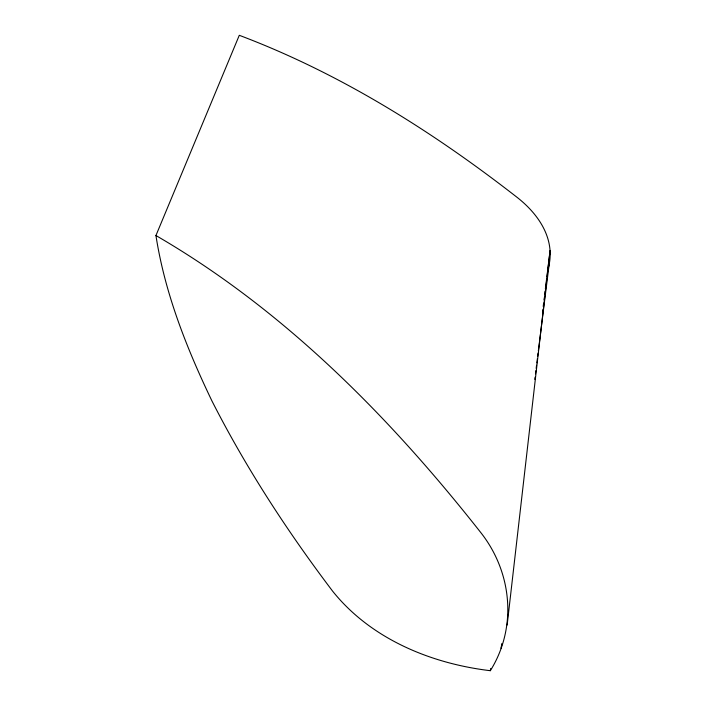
<?xml version="1.0" encoding="UTF-8"?>
<svg xmlns="http://www.w3.org/2000/svg" width="706" height="706" viewBox="0 0 706 706"><rect width="100%" height="100%" fill="white"/><g stroke="black" fill="none" stroke-linecap="round" stroke-linejoin="round"><path stroke-width="1.06" d="M155.938 235.53C164.93 293.511 186.693 348.296 211.932 400.929C246.05 467.99 287.201 531.124 332.561 591.081C370.738 638.868 430.819 663.596 490.335 670.7C517.392 627.422 512.079 572.389 480.918 532.739C389.88 417.034 284.077 309.863 155.938 235.53L239.29 35.3C340.371 73.406 432.752 131.581 517.666 197.795A156.441 89.556 4.3 0 1 548.403 267.653M507.155 625.048L550.062 250.727L546.841 276.946M542.543 311.911L542.817 309.722M543.214 306.448L543.62 303.165M544.026 299.891L544.291 297.703M544.697 294.428L545.094 291.154M545.367 288.966L546.576 279.135M534.795 379.351L535.069 377.172M535.483 373.889L535.889 370.606M536.163 368.417L536.578 365.134M536.851 362.955L537.39 358.577M537.663 356.389L538.078 353.106M538.351 350.917L549.136 264.529M490.335 670.7L490.635 668.52M501.737 644.013L501.198 648.382L501.745 644.004"/></g></svg>
